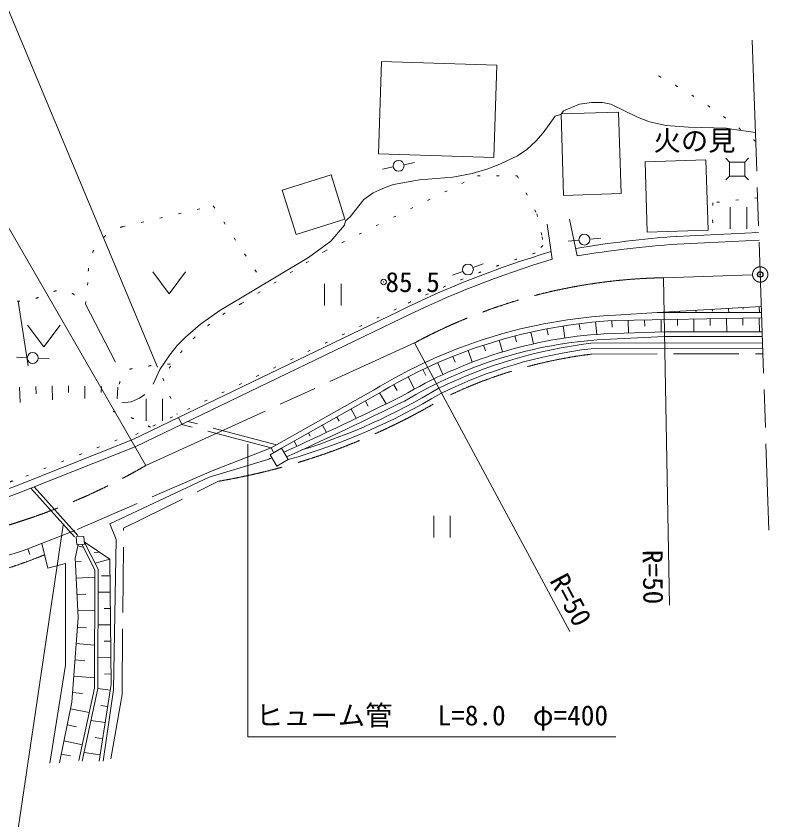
# Model space of a CAD drawing. Units: millimetres, scale not verified. Extents: x 40000 to 680000, y 20000 to 380000.
# Drawn here: x 284976 to 353935, y 241127 to 314750 of the extents above; entities that cross this region are included whole.
import ezdxf
from ezdxf.enums import TextEntityAlignment as Align

# ---------------------------------------------------------------- set-up
doc = ezdxf.new("R2010")
doc.units = ezdxf.units.MM
doc.header["$LTSCALE"] = 1000
doc.header["$PDMODE"] = 32
doc.header["$PDSIZE"] = 500
for name, pattern in [('CHAIN', [18.5, 12, -1.5, 3.5, -1.5]), ('DASHED', [7.5, 6, -1.5]), ('DOTTED', [1.75, 0.25, -1.5])]:
    doc.linetypes.add(name, pattern=pattern)
for name, color, linetype, lineweight in [('M-BGD', 7, 'Continuous', 13), ('M-BMK', 2, 'CHAIN', 13), ('M-STR-HTXT', 7, 'Continuous', 13)]:
    doc.layers.add(name, color=color, linetype=linetype, lineweight=lineweight)
doc.layers.add('M-OTRS', color=6, linetype='Continuous')
doc.styles.add('ＭＳ ゴシック', font='')
doc.styles.get('ＭＳ ゴシック').set_extended_font_data('MS Gothic')

# ---------------------------------------------------------------- blocks, each defined once
blk = doc.blocks.new('田')
at = {"color": 7, "linetype": 'Continuous', "lineweight": 13}
for p, q in [((-0.75, 2), (-0.75, 0)), ((0.75, 0), (0.75, 2))]:
    blk.add_line(p, q, dxfattribs=at)
blk = doc.blocks.new('畑')
at = {"color": 7, "linetype": 'Continuous', "lineweight": 13}
for p, q in [((-1.5, 2), (0, 0)), ((0, 0), (1.5, 2))]:
    blk.add_line(p, q, dxfattribs=at)
blk = doc.blocks.new('open_arrow')
at = {"color": 0, "linetype": 'Continuous', "lineweight": -2}
blk.add_lwpolyline([(7.5, 1.25), (0, 0), (7.5, -1.25)], dxfattribs=at)

msp = doc.modelspace()

# ---------------------------------------------------------------- linework, layer by layer
at = {"layer": 'M-BGD', "linetype": 'CHAIN'}
msp.add_line((352405, 312537), (353935, 267672), dxfattribs=at)
at = {"layer": 'M-BGD'}
for p, q in [((350034, 304479), (350542, 304394)), ((350542, 304394), (352693, 304087)), ((320502, 301136), (321480, 301344)), ((349984, 301724), (350338, 301370)), ((351723, 301370), (352076, 301724)), ((319524, 300928), (318546, 300720)), ((349984, 299750), (350338, 300103)), ((351723, 300103), (352076, 299750)), ((336383, 292788), (335657, 296163)), ((334088, 292473), (333636, 295687)), ((345484, 294568), (352994, 294939)), ((336539, 294233), (335543, 294146)), ((337535, 294320), (338532, 294407)), ((345527, 293869), (353029, 294240)), ((326833, 291711), (327773, 292053)), ((325893, 291369), (324954, 291027)), ((343691, 287588), (353237, 288142)), ((348744, 287881), (348753, 287737)), ((350242, 287968), (350264, 287594)), ((351554, 288044), (351562, 287900)), ((353052, 288131), (353083, 287597)), ((319942, 287667), (295677, 275974)), ((339877, 287366), (343691, 287588)), ((343691, 287588), (353255, 287598)), ((345749, 287707), (345753, 287649)), ((347247, 287794), (347259, 287591)), ((320249, 287038), (295958, 275332)), ((336565, 286574), (336634, 286015)), ((338056, 286735), (338160, 285596)), ((339552, 286847), (339586, 286271)), ((339904, 286867), (353256, 287098)), ((341051, 286887), (341071, 285721)), ((342551, 286913), (342561, 286343)), ((344051, 286938), (344070, 285827)), ((345550, 286964), (345560, 286398)), ((347050, 286990), (347070, 285834)), ((348550, 287016), (348560, 286424)), ((350050, 287042), (350071, 285828)), ((351549, 287068), (351560, 286446)), ((353049, 287094), (353071, 285821)), ((332133, 285805), (332373, 284733)), ((333602, 286109), (333705, 285567)), ((335079, 286366), (335252, 285268)), ((338803, 285640), (344425, 285840)), ((344425, 285840), (353316, 285821)), ((329229, 285054), (329540, 283993)), ((330675, 285453), (330813, 284920)), ((338820, 285140), (344384, 285396)), ((344384, 285396), (353330, 285397)), ((327796, 284609), (327971, 284077)), ((337632, 284787), (353350, 284828)), ((337663, 284287), (353367, 284328)), ((286005, 283460), (285006, 283512)), ((324979, 283581), (325195, 283044)), ((326379, 284118), (326768, 283053)), ((287004, 283407), (288002, 283355)), ((323596, 282999), (324072, 281917)), ((298133, 282381), (297540, 281026)), ((322233, 282373), (322496, 281824)), ((320891, 281703), (321468, 280593)), ((285291, 280772), (285362, 279368)), ((286790, 280834), (286812, 280167)), ((288290, 280871), (288310, 279607)), ((289789, 280883), (289789, 280278)), ((291289, 280869), (291269, 279714)), ((292789, 280830), (292769, 280271)), ((294287, 280765), (294232, 279686)), ((319572, 280990), (319868, 280461)), ((317709, 280474), (308349, 275212)), ((317971, 280048), (309297, 275165)), ((318276, 280234), (318883, 279231)), ((316975, 279488), (317237, 279022)), ((315668, 278752), (316141, 277911)), ((299859, 277989), (300163, 277358)), ((314361, 278016), (314572, 277642)), ((313054, 277280), (313423, 276624)), ((311747, 276544), (311903, 276266)), ((286069, 272163), (295677, 275974)), ((310440, 275808), (310696, 275353)), ((286333, 271515), (295958, 275332)), ((309297, 275165), (308258, 274565)), ((308349, 275212), (308601, 274763)), ((309897, 274126), (309297, 275165)), ((302673, 272528), (308028, 274130)), ((308258, 274565), (308858, 273526)), ((308858, 273526), (309897, 274126)), ((293553, 268239), (302673, 272528)), ((294145, 266810), (293553, 268239)), ((286052, 265944), (290373, 267637)), ((291193, 267091), (290494, 267053)), ((290494, 267053), (290532, 266354)), ((291231, 266392), (291193, 267091)), ((291221, 266590), (292506, 264109)), ((291221, 266590), (293559, 264996)), ((293898, 253056), (294145, 266810)), ((286052, 265944), (286222, 265424)), ((287335, 266447), (287892, 264189)), ((290375, 265104), (290666, 266361)), ((290532, 266354), (291231, 266392)), ((290635, 266228), (291130, 266114)), ((290992, 266379), (292205, 264037)), ((290671, 259662), (290375, 265104)), ((292124, 265627), (292514, 265649)), ((287892, 264189), (289497, 264601)), ((289497, 264601), (289497, 255287)), ((290394, 264758), (290952, 264789)), ((293559, 264996), (292234, 264633)), ((293559, 264996), (293674, 253555)), ((292205, 264037), (292158, 253183)), ((292506, 264109), (292458, 253151)), ((290475, 263260), (292202, 263354)), ((293574, 263496), (292802, 263488)), ((290557, 261763), (291376, 261807)), ((293589, 261996), (292496, 261985)), ((290638, 260265), (292189, 260349)), ((293605, 260496), (293047, 260490)), ((290079, 251913), (290671, 259662)), ((290603, 258768), (291412, 258707)), ((293620, 258996), (292483, 258984)), ((290488, 257273), (292175, 257144)), ((293635, 257496), (293056, 257490)), ((290374, 255777), (291271, 255708)), ((293650, 255996), (292470, 255984)), ((289497, 255287), (288058, 246313)), ((290260, 254281), (292162, 254136)), ((293665, 254496), (293084, 254490)), ((293674, 253555), (292579, 246503)), ((290146, 252786), (291060, 252716)), ((292158, 253183), (290735, 246559)), ((292458, 253151), (291028, 246496)), ((293589, 253003), (292458, 253178)), ((292962, 246500), (293898, 253056)), ((288955, 246352), (290079, 251913)), ((289955, 251301), (291679, 250952)), ((293358, 251521), (292752, 251615)), ((289658, 249830), (290511, 249658)), ((293128, 250038), (291832, 250240)), ((289361, 248360), (291048, 248019)), ((292898, 248556), (292207, 248663)), ((289119, 247162), (289972, 246990)), ((292668, 247074), (291201, 247302))]:
    msp.add_line(p, q, dxfattribs=at)
at = {"layer": 'M-BGD', "linetype": 'DOTTED'}
for p, q in [((313257, 293219), (327227, 300119)), ((327227, 300119), (330890, 300119)), ((330890, 300119), (332679, 296626)), ((348805, 297653), (348770, 296078)), ((352897, 298100), (348805, 297653)), ((294738, 295466), (303044, 297382)), ((303044, 297382), (307700, 290212)), ((332679, 296626), (333177, 294541)), ((348770, 296078), (348837, 294734)), ((333177, 294541), (333234, 293742)), ((305636, 288428), (313257, 293219)), ((333234, 293742), (332518, 293040)), ((291331, 288367), (291615, 290852)), ((319810, 287937), (295547, 276244)), ((298433, 281581), (299728, 278259)), ((285880, 272626), (295492, 276438))]:
    msp.add_line(p, q, dxfattribs=at)
at = {"layer": 'M-BGD', "linetype": 'DASHED'}
for p, q in [((285160, 288632), (286280, 281449)), ((291331, 288367), (294727, 281832)), ((337694, 283787), (353384, 283828)), ((308843, 275490), (300702, 277623)), ((308349, 275212), (300163, 277358)), ((308349, 275212), (302943, 273100)), ((302943, 273100), (290373, 267637)), ((294828, 267856), (303504, 272144)), ((286333, 271515), (290505, 266863)), ((286630, 271632), (290725, 267066)), ((294680, 252623), (294828, 267856)), ((293645, 246708), (294680, 252623))]:
    msp.add_line(p, q, dxfattribs=at)
at = {"layer": 'M-BGD'}
for points in [[(318442, 310583), (329015, 310245), (328745, 301801), (318172, 302139)], [(334892, 305787), (340165, 305951), (340398, 298490), (335126, 298326)], [(342594, 301395), (348169, 301570), (348370, 295146), (342795, 294972)], [(350338, 301370), (351723, 301370), (351723, 300103), (350338, 300103)], [(309356, 298794), (313826, 300202), (315098, 296160), (310628, 294753)]]:
    msp.add_lwpolyline(points, close=True, dxfattribs=at)
for points in [[(350034, 304479), (346562, 304563), (344530, 304733), (343006, 305071), (341906, 305495), (339450, 306680), (338688, 306849), (337672, 306849), (336572, 306680), (335132, 306087), (334878, 305749)], [(334878, 305749), (334370, 305579), (333270, 304055), (332592, 303293), (331746, 302531), (330899, 301939), (329290, 301177), (328190, 300753), (326750, 300330), (324972, 299991), (321924, 299737), (319554, 299314), (318792, 299060), (317691, 298552), (316844, 297959), (315574, 296351), (315151, 296012)], [(298133, 282381), (299064, 283735), (299742, 284582), (300504, 285344), (301858, 286529), (303636, 287799), (311764, 292625), (313796, 294149), (315066, 295589), (315151, 296012)], [(296778, 280095), (296270, 279756), (295508, 279417), (294662, 279333)]]:
    msp.add_lwpolyline(points, dxfattribs=at)
for centre in [(320013, 301032), (337037, 294277), (326363, 291540), (286504, 283434)]:
    msp.add_circle(centre, 500, dxfattribs=at)
at = {"layer": 'M-BGD', "linetype": 'DOTTED'}
for centre, radius, start, end in [((318929, 262884), 52645, 50.06692, 63.33175), ((295936, 291291), 4343, 106.00636, 185.80369), ((358720, 209408), 87640, 107.39618, 116.3579), ((313692, 272741), 17634, 117.18446, 149.91794), ((289947, 264466), 14607, 59.78051, 74.4603), ((266495, 323069), 54040, 250.42264, 291.02138)]:
    msp.add_arc(centre, radius, start, end, dxfattribs=at)
at = {"layer": 'M-BGD'}
for centre, radius, start, end in [((352872, 192532), 102303, 94.14092, 99.35878), ((352872, 192532), 101603, 94.14543, 99.33956), ((358720, 209408), 87340, 106.449, 116.35898), ((358720, 209408), 86640, 106.5178, 116.36151), ((342277, 240548), 46879, 92.93442, 121.60585), ((342277, 240548), 46379, 92.93232, 121.60585), ((341275, 244861), 40854, 93.46821, 120.86247), ((341275, 244861), 40354, 93.48747, 120.89203), ((342861, 241546), 43557, 96.89505, 116.17549), ((342861, 241546), 43057, 96.93416, 116.14791), ((293571, 330795), 58486, 287.50221, 300.94764), ((109628, 710422), 479284, 294.64743, 296.07786), ((293884, 330188), 58304, 285.94147, 300.9704), ((109628, 710422), 479784, 294.65302, 296.08036), ((109628, 710422), 479284, 294.4533, 294.50331), ((266549, 318817), 50573, 248.73298, 292.70448), ((266549, 318817), 51273, 248.7313, 292.69715), ((266538, 323985), 61233, 264.22022, 288.5834)]:
    msp.add_arc(centre, radius, start, end, dxfattribs=at)
at = {"layer": 'M-BGD', "linetype": 'DASHED'}
for centre, radius, start, end in [((342861, 241546), 42557, 96.97396, 116.11996), ((293571, 330795), 59486, 279.6122, 300.90711), ((268413, 312672), 51005, 262.04583, 292.08645)]:
    msp.add_arc(centre, radius, start, end, dxfattribs=at)
at = {"layer": 'M-BGD', "linetype": 'DOTTED'}
for points, knots in [([(281606, 288296), (281658, 288307), (281813, 288337), (281865, 288347), (281995, 288370), (282385, 288440), (282516, 288460), (282686, 288487), (283197, 288562), (283368, 288581), (283541, 288600), (284059, 288642), (284232, 288651), (284329, 288656), (284621, 288652), (284718, 288651), (284804, 288649), (285063, 288635), (285150, 288633), (285230, 288630), (285469, 288622), (285549, 288624), (285627, 288626), (285860, 288638), (285936, 288651), (286056, 288672), (286410, 288758), (286526, 288794), (286649, 288832), (287009, 288973), (287129, 289021), (287252, 289070), (287615, 289228), (287738, 289276), (287860, 289324), (288226, 289462), (288350, 289503), (288426, 289528), (288660, 289590), (288740, 289604), (288818, 289619), (289057, 289645), (289137, 289644), (289219, 289643), (289468, 289616), (289548, 289596), (289638, 289573), (289900, 289474), (289982, 289432), (290083, 289381), (290367, 289195), (290458, 289129), (290549, 289064), (290808, 288851), (290892, 288778), (290958, 288723), (291146, 288547), (291209, 288488), (291234, 288465), (291307, 288392), (291331, 288367)], [0, 0, 0, 0, 1, 1, 1, 2, 2, 2, 3, 3, 3, 4, 4, 4, 5, 5, 5, 6, 6, 6, 7, 7, 7, 8, 8, 8, 9, 9, 9, 10, 10, 10, 11, 11, 11, 12, 12, 12, 13, 13, 13, 14, 14, 14, 15, 15, 15, 16, 16, 16, 17, 17, 17, 18, 18, 18, 19, 19, 19, 20, 20, 20, 20]), ([(294424, 281029), (294430, 281052), (294449, 281122), (294456, 281145), (294474, 281201), (294528, 281371), (294549, 281426), (294576, 281497), (294662, 281708), (294697, 281776), (294732, 281842), (294848, 282037), (294897, 282094), (294942, 282146), (295102, 282280), (295162, 282316), (295216, 282349), (295398, 282414), (295460, 282431), (295521, 282447), (295710, 282473), (295773, 282480), (295834, 282488), (296019, 282500), (296080, 282508), (296160, 282517), (296399, 282552), (296478, 282566), (296557, 282580), (296791, 282630), (296869, 282646), (296954, 282663), (297209, 282716), (297295, 282731), (297394, 282748), (297695, 282792), (297796, 282803), (297894, 282815), (298190, 282838), (298289, 282845), (298384, 282852), (298670, 282866), (298766, 282870), (298838, 282873), (299053, 282880), (299125, 282882), (299154, 282883), (299239, 282885), (299268, 282885)], [0, 0, 0, 0, 1, 1, 1, 2, 2, 2, 3, 3, 3, 4, 4, 4, 5, 5, 5, 6, 6, 6, 7, 7, 7, 8, 8, 8, 9, 9, 9, 10, 10, 10, 11, 11, 11, 12, 12, 12, 13, 13, 13, 14, 14, 14, 15, 15, 15, 16, 16, 16, 16])]:
    msp.add_open_spline(points, degree=3, knots=knots, dxfattribs=at)
at = {"layer": 'M-BGD'}
msp.add_point((318645, 290392), dxfattribs=at)
at = {"layer": 'M-BMK'}
for p, q in [((344312, 290785), (352437, 291062)), ((296872, 273594), (321462, 284810))]:
    msp.add_line(p, q, dxfattribs=at)
msp.add_circle((353136, 291086), 700, dxfattribs=at)
for centre, radius, start, end in [((345179, 240793), 50000, 90.99267, 118.31534), ((266842, 325538), 60000, 262.35326, 300.03275)]:
    msp.add_arc(centre, radius, start, end, dxfattribs=at)
at = {"layer": 'M-OTRS'}
msp.add_point((353136, 291086), dxfattribs=at)
at = {"layer": 'M-STR-HTXT'}
for p, q in [((297934, 282604), (280336, 324789)), ((296872, 273594), (282578, 298319)), ((344276, 290784), (344818, 260789)), ((321462, 284810), (335692, 258400))]:
    msp.add_line(p, q, dxfattribs=at)
for points in [[(306193, 275557), (306193, 248737), (339907, 248737)], [(289304, 268125), (283764, 230834), (317751, 230834)]]:
    msp.add_lwpolyline(points, dxfattribs=at)

# ---------------------------------------------------------------- block references
at = {"layer": 'M-BGD', "xscale": 1000, "yscale": 1000}
for name, p in [('田', (351148, 295256)), ('畑', (298994, 289311)), ('田', (313992, 288230)), ('畑', (287509, 284447)), ('田', (297643, 277691)), ('田', (323988, 266983))]:
    msp.add_blockref(name, p, dxfattribs=at)
at = {"layer": 'M-STR-HTXT'}
for p, rotation in [((306193, 275557), 270), ((289304, 268125), 261.6)]:
    msp.add_blockref('open_arrow', p, dxfattribs=dict(at, rotation=rotation))

# ---------------------------------------------------------------- texts
at = {"layer": 'M-BGD', "style": 'ＭＳ ゴシック'}
msp.add_text('火の見', height=1833, dxfattribs=at).set_placement((347121, 301877), align=Align.BOTTOM_CENTER)
msp.add_text('85.5', height=1833, dxfattribs=at).set_placement((318805, 290392), align=Align.MIDDLE_LEFT)
at = {"layer": 'M-STR-HTXT', "style": 'ＭＳ ゴシック'}
for rotation, p in [(270.965, (341897, 260855)), (298.315, (335692, 258400))]:
    msp.add_text('R=50', height=1833, rotation=rotation, dxfattribs=at).set_placement(p, align=Align.BOTTOM_RIGHT)
msp.add_text('ヒューム管', height=1833, dxfattribs=at).set_placement((306943, 249237), align=Align.BOTTOM_LEFT)
msp.add_text('L=8.0  φ=400', height=1833, dxfattribs=at).set_placement((339197, 249237), align=Align.BOTTOM_RIGHT)

doc.saveas('drawing.dxf')
